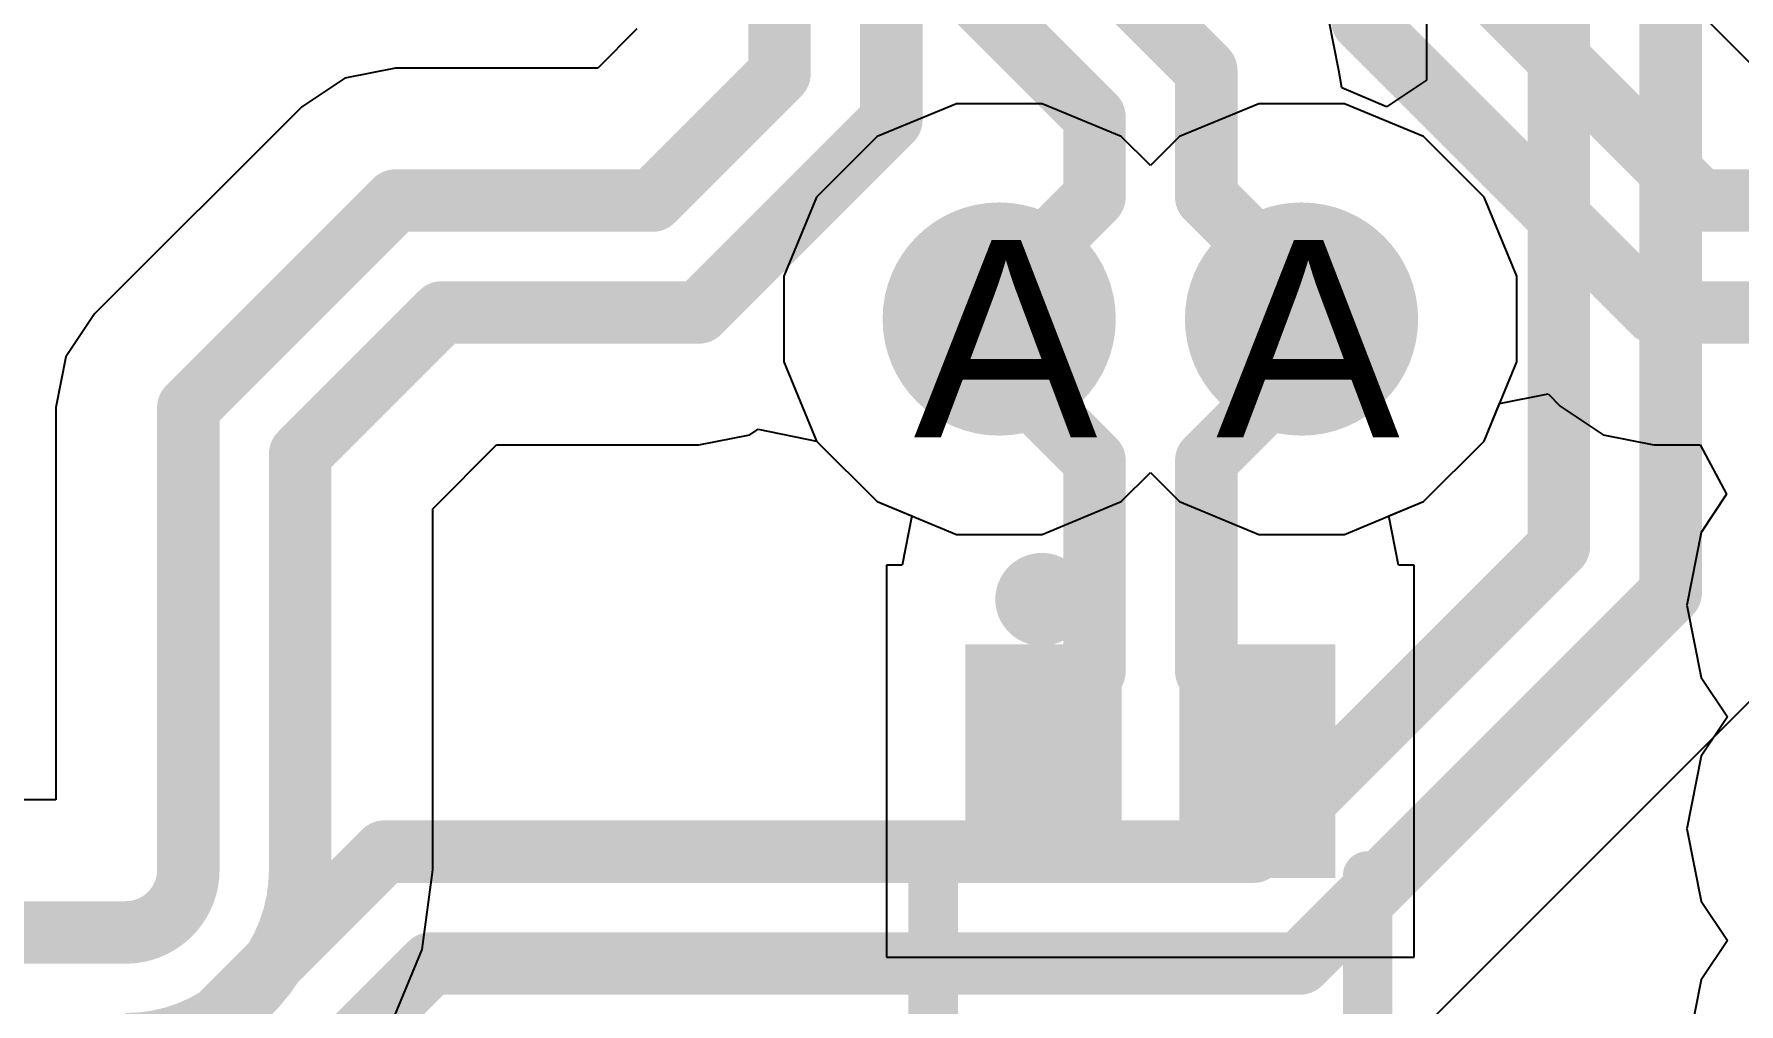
# Model space of a CAD drawing. Header units: inches. Extents: x 0 to 5271, y 0 to 5417.
# Drawn here: x 72.785 to 77.171, y 102.073 to 104.568 of the extents above; entities that cross this region are included whole.
import ezdxf

# ---------------------------------------------------------------- set-up
doc = ezdxf.new("R2010")
doc.units = ezdxf.units.IN
for name, color, linetype in [('Bottom Layer', 5, 'Continuous'), ('Bottom Overlay', 54, 'Continuous'), ('Bottom Paste', 16, 'Continuous'), ('Bottom Solder', 6, 'Continuous'), ('Drill Drawing', 1, 'Continuous'), ('L2_GND1', 16, 'Continuous'), ('L3_SIG1', 76, 'Continuous'), ('L4_PWR', 90, 'Continuous'), ('L5_GND2', 156, 'Continuous'), ('L6_SIG2', 130, 'Continuous'), ('L7_GND3', 216, 'Continuous'), ('Top Layer', 1, 'Continuous'), ('Via Holes', 16, 'Continuous')]:
    doc.layers.add(name, color=color, linetype=linetype)
doc.styles.add('Arial', font='', dxfattribs={"height": 0.2})
doc.styles.get('Arial').set_extended_font_data('Arial')

# ---------------------------------------------------------------- blocks, each defined once
blk = doc.blocks.new('MCZ1210CH900L2_B_21')
at = {"layer": 'Bottom Layer'}
for points in [[(-0.875, 0.425), (-0.375, 0.425), (-0.375, 0.125), (-0.875, 0.125)], [(0.375, 0.425), (0.875, 0.425), (0.875, 0.125), (0.375, 0.125)], [(-0.875, -0.125), (-0.375, -0.125), (-0.375, -0.425), (-0.875, -0.425)], [(0.375, -0.125), (0.875, -0.125), (0.875, -0.425), (0.375, -0.425)]]:
    blk.add_hatch(color=5, dxfattribs=at).paths.add_polyline_path(points)
at = {"layer": 'Bottom Paste'}
for points in [[(-0.875, 0.425), (-0.375, 0.425), (-0.375, 0.125), (-0.875, 0.125)], [(0.375, 0.425), (0.875, 0.425), (0.875, 0.125), (0.375, 0.125)], [(-0.875, -0.125), (-0.375, -0.125), (-0.375, -0.425), (-0.875, -0.425)], [(0.375, -0.125), (0.875, -0.125), (0.875, -0.425), (0.375, -0.425)]]:
    blk.add_hatch(color=16, dxfattribs=at).paths.add_polyline_path(points)
at = {"layer": 'Bottom Solder'}
for points in [[(-0.9258, 0.4758), (-0.3242, 0.4758), (-0.3242, 0.0742), (-0.9258, 0.0742)], [(0.3242, 0.4758), (0.9258, 0.4758), (0.9258, 0.0742), (0.3242, 0.0742)], [(-0.9258, -0.0742), (-0.3242, -0.0742), (-0.3242, -0.4758), (-0.9258, -0.4758)], [(0.3242, -0.0742), (0.9258, -0.0742), (0.9258, -0.4758), (0.3242, -0.4758)]]:
    blk.add_hatch(color=6, dxfattribs=at).paths.add_polyline_path(points)
at = {"layer": 'Bottom Overlay'}
for points in [[(0.3048, 0.5588, 0.127, 0.127, 0), (-0.3302, 0.5588, 0.127, 0.127, 0)], [(0.3048, -0.5588, 0.127, 0.127, 0), (-0.3302, -0.5588, 0.127, 0.127, 0)]]:
    blk.add_lwpolyline(points, format="xyseb", dxfattribs=at)
for points in [[(-0.3619, 0.5588, 0.0635, 0.0635, 1), (-0.2984, 0.5588, 0.0635, 0.0635, 1)], [(0.2731, 0.5588, 0.0635, 0.0635, 1), (0.3366, 0.5588, 0.0635, 0.0635, 1)], [(-1.0019, -0.2794, 0.16, 0.16, 1), (-1.0809, -0.2794, 0.16, 0.16, 1)], [(-1.1209, -0.2794, 0.08, 0.08, 1), (-1.0409, -0.2794, 0.08, 0.08, 1)], [(-1.0419, -0.2794, 0.08, 0.08, 1), (-0.9619, -0.2794, 0.08, 0.08, 1)], [(-0.3619, -0.5588, 0.0635, 0.0635, 1), (-0.2984, -0.5588, 0.0635, 0.0635, 1)], [(0.2731, -0.5588, 0.0635, 0.0635, 1), (0.3366, -0.5588, 0.0635, 0.0635, 1)]]:
    blk.add_lwpolyline(points, format="xyseb", close=True, dxfattribs=at)

msp = doc.modelspace()

# ---------------------------------------------------------------- hatches: boundary and pattern name
at = {"layer": 'Bottom Layer'}
h = msp.add_hatch(color=5, dxfattribs=at)
edge = h.paths.add_edge_path()
edge.add_arc((75.2682, 103.8352), 0.3, 0, 360)
h = msp.add_hatch(color=5, dxfattribs=at)
edge = h.paths.add_edge_path()
edge.add_arc((76.046, 103.8352), 0.3, 0, 360)
at = {"layer": 'L2_GND1'}
h = msp.add_hatch(color=16, dxfattribs=at)
edge = h.paths.add_edge_path()
edge.add_arc((75.2682, 103.8352), 0.3, 0, 360)
h = msp.add_hatch(color=16, dxfattribs=at)
edge = h.paths.add_edge_path()
edge.add_arc((76.046, 103.8352), 0.3, 0, 360)
at = {"layer": 'L3_SIG1'}
h = msp.add_hatch(color=76, dxfattribs=at)
edge = h.paths.add_edge_path()
edge.add_arc((75.2682, 103.8352), 0.3, 0, 360)
h = msp.add_hatch(color=76, dxfattribs=at)
edge = h.paths.add_edge_path()
edge.add_arc((76.046, 103.8352), 0.3, 0, 360)
at = {"layer": 'L4_PWR'}
h = msp.add_hatch(color=90, dxfattribs=at)
edge = h.paths.add_edge_path()
edge.add_arc((75.2682, 103.8352), 0.3, 0, 360)
h = msp.add_hatch(color=90, dxfattribs=at)
edge = h.paths.add_edge_path()
edge.add_arc((76.046, 103.8352), 0.3, 0, 360)
at = {"layer": 'L5_GND2'}
h = msp.add_hatch(color=156, dxfattribs=at)
edge = h.paths.add_edge_path()
edge.add_arc((75.2682, 103.8352), 0.3, 0, 360)
h = msp.add_hatch(color=156, dxfattribs=at)
edge = h.paths.add_edge_path()
edge.add_arc((76.046, 103.8352), 0.3, 0, 360)
at = {"layer": 'L6_SIG2'}
h = msp.add_hatch(color=130, dxfattribs=at)
edge = h.paths.add_edge_path()
edge.add_arc((75.2682, 103.8352), 0.3, 0, 360)
h = msp.add_hatch(color=130, dxfattribs=at)
edge = h.paths.add_edge_path()
edge.add_arc((76.046, 103.8352), 0.3, 0, 360)
at = {"layer": 'L7_GND3'}
h = msp.add_hatch(color=216, dxfattribs=at)
edge = h.paths.add_edge_path()
edge.add_arc((75.2682, 103.8352), 0.3, 0, 360)
h = msp.add_hatch(color=216, dxfattribs=at)
edge = h.paths.add_edge_path()
edge.add_arc((76.046, 103.8352), 0.3, 0, 360)
at = {"layer": 'Top Layer'}
h = msp.add_hatch(color=1, dxfattribs=at)
edge = h.paths.add_edge_path()
edge.add_arc((75.2682, 103.8352), 0.3, 0, 360)
h = msp.add_hatch(color=1, dxfattribs=at)
edge = h.paths.add_edge_path()
edge.add_arc((76.046, 103.8352), 0.3, 0, 360)
at = {"layer": 'Via Holes'}
h = msp.add_hatch(color=7, dxfattribs=at)
edge = h.paths.add_edge_path()
edge.add_arc((75.2682, 103.8352), 0.15, 0, 360)
h = msp.add_hatch(color=7, dxfattribs=at)
edge = h.paths.add_edge_path()
edge.add_arc((76.046, 103.8352), 0.15, 0, 360)

# ---------------------------------------------------------------- linework, layer by layer
at = {"layer": 'Bottom Layer'}
for p, q in [((77.2132, 104.4809), (76.9508, 104.7433)), ((74.3359, 104.5814), (74.2354, 104.4809)), ((73.7149, 104.4809), (73.5844, 104.455)), ((74.2354, 104.4809), (73.7149, 104.4809)), ((73.7149, 104.4809), (73.7149, 104.4809)), ((73.5844, 104.455), (73.4738, 104.3811)), ((73.4738, 104.3811), (72.941, 103.8483)), ((73.4738, 104.3811), (73.4738, 104.3811)), ((72.941, 103.8483), (72.8671, 103.7377)), ((72.8671, 103.7377), (72.8412, 103.6072)), ((76.5556, 103.6178), (76.6802, 103.6426)), ((76.6802, 103.6426), (76.7116, 103.6111)), ((72.8412, 103.6072), (72.8412, 103.6072)), ((72.8412, 103.6072), (72.8412, 102.5981)), ((76.5157, 103.5214), (76.5556, 103.6178)), ((76.7116, 103.6111), (76.7116, 103.6111)), ((76.7116, 103.6111), (76.8223, 103.5372)), ((74.6263, 103.5372), (74.6484, 103.552)), ((74.6484, 103.552), (74.7986, 103.5214)), ((73.8108, 103.3468), (73.9753, 103.5113)), ((73.9753, 103.5113), (74.4958, 103.5113)), ((74.4958, 103.5113), (74.6263, 103.5372)), ((74.4958, 103.5113), (74.4958, 103.5113)), ((74.7986, 103.5214), (74.9544, 103.3655)), ((76.3598, 103.3655), (76.5157, 103.5214)), ((76.8223, 103.5372), (76.9527, 103.5113)), ((76.9527, 103.5113), (76.9527, 103.5113)), ((76.9527, 103.5113), (77.0718, 103.5113)), ((77.0718, 103.5113), (77.1397, 103.3843)), ((77.1397, 103.3843), (77.074, 103.286)), ((73.8108, 102.418), (73.8108, 103.3468)), ((74.9544, 103.3655), (75.0436, 103.3286)), ((76.2706, 103.3286), (76.3598, 103.3655)), ((75.0436, 103.3286), (75.0183, 103.2016)), ((76.2959, 103.2016), (76.2706, 103.3286)), ((77.074, 103.286), (77.0369, 103.0994)), ((75.0183, 103.2016), (74.9781, 103.2016)), ((74.9781, 103.2016), (74.9781, 102.1936)), ((76.3361, 103.2016), (76.2959, 103.2016)), ((76.3361, 102.1936), (76.3361, 103.2016)), ((77.0369, 103.0994), (77.0369, 103.0994)), ((77.0369, 103.0994), (77.0369, 103.0993)), ((77.0369, 103.0993), (77.0369, 103.0993)), ((77.0369, 103.0993), (77.074, 102.9127)), ((77.074, 102.9127), (77.1416, 102.8116)), ((77.1416, 102.8116), (77.074, 102.7104)), ((77.074, 102.7104), (77.0369, 102.5238)), ((72.8412, 102.5981), (72.5888, 102.5981)), ((77.0369, 102.5238), (77.0369, 102.5238)), ((77.0369, 102.5238), (77.0369, 102.5238)), ((77.0369, 102.5238), (77.0369, 102.5238)), ((77.0369, 102.5238), (77.074, 102.3372)), ((73.7841, 102.2136), (73.811, 102.418)), ((73.811, 102.418), (73.8108, 102.418)), ((77.074, 102.3372), (77.1416, 102.236)), ((77.1416, 102.236), (77.074, 102.1349)), ((73.7052, 102.0231), (73.7841, 102.2136)), ((74.9781, 102.1936), (76.3361, 102.1936)), ((77.074, 102.1349), (77.0369, 101.9482))]:
    msp.add_line(p, q, dxfattribs=at)
for points in [[(74.7029, 104.4663, 0.1608, 0.1608, 0), (74.7029, 104.9563, 0.1608, 0.1608, 0)], [(74.9907, 104.3471, 0.1608, 0.1608, 0), (74.9907, 104.9563, 0.1608, 0.1608, 0)], [(76.2029, 104.602, 0.1608, 0.1608, 0), (76.2029, 104.9563, 0.1608, 0.1608, 0)], [(76.4907, 104.7212, 0.1608, 0.1608, 0), (77.0719, 104.14, 0.1608, 0.1608, 0)], [(76.2029, 104.602, 0.1608, 0.1608, 0), (76.9527, 103.8522, 0.1608, 0.1608, 0)], [(74.3766, 104.14, 0.1608, 0.1608, 0), (74.7029, 104.4663, 0.1608, 0.1608, 0)], [(74.4958, 103.8522, 0.1608, 0.1608, 0), (74.9907, 104.3471, 0.1608, 0.1608, 0)], [(73.1821, 103.6072, 0.1608, 0.1608, 0), (73.7149, 104.14, 0.1608, 0.1608, 0)], [(73.7149, 104.14, 0.1608, 0.1608, 0), (74.3766, 104.14, 0.1608, 0.1608, 0)], [(77.0719, 104.14, 0.1608, 0.1608, 0), (77.7076, 104.14, 0.1608, 0.1608, 0)], [(73.4699, 103.488, 0.1608, 0.1608, 0), (73.8341, 103.8522, 0.1608, 0.1608, 0)], [(73.8341, 103.8522, 0.1608, 0.1608, 0), (74.4958, 103.8522, 0.1608, 0.1608, 0)], [(75.2682, 103.7163, 0.1608, 0.1608, 0), (75.2682, 103.8352, 0.1608, 0.1608, 0)], [(76.046, 103.7163, 0.1608, 0.1608, 0), (76.046, 103.8352, 0.1608, 0.1608, 0)], [(76.9527, 103.8522, 0.1608, 0.1608, 0), (77.5884, 103.8522, 0.1608, 0.1608, 0)], [(75.2682, 103.7163, 0.1608, 0.1608, 0), (75.5132, 103.4713, 0.1608, 0.1608, 0)], [(75.801, 103.4713, 0.1608, 0.1608, 0), (76.046, 103.7163, 0.1608, 0.1608, 0)], [(73.1821, 103.2178, 0.1608, 0.1608, 0), (73.1821, 103.6072, 0.1608, 0.1608, 0)], [(73.4699, 103.2178, 0.1608, 0.1608, 0), (73.4699, 103.488, 0.1608, 0.1608, 0)], [(75.5132, 102.9287, 0.1608, 0.1608, 0), (75.5132, 103.4713, 0.1608, 0.1608, 0)], [(75.801, 102.9287, 0.1608, 0.1608, 0), (75.801, 103.4713, 0.1608, 0.1608, 0)], [(73.1821, 102.418, 0.1608, 0.1608, 0), (73.1821, 103.2178, 0.1608, 0.1608, 0)], [(73.4699, 102.418, 0.1608, 0.1608, 0), (73.4699, 103.2178, 0.1608, 0.1608, 0)], [(75.3821, 102.7976, 0.1608, 0.1608, 0), (75.5132, 102.9287, 0.1608, 0.1608, 0)], [(75.801, 102.9287, 0.1608, 0.1608, 0), (75.9321, 102.7976, 0.1608, 0.1608, 0)], [(75.3821, 102.6976, 0.1608, 0.1608, 0), (75.3821, 102.7976, 0.1608, 0.1608, 0)], [(75.9321, 102.6976, 0.1608, 0.1608, 0), (75.9321, 102.7976, 0.1608, 0.1608, 0)], [(73.1821, 102.418, 0.1608, 0.1608, -0.414214), (73.0213, 102.2572, 0.1608, 0.1608, 0)], [(73.4699, 102.418, 0.1608, 0.1608, -0.414214), (73.0213, 101.9694, 0.1608, 0.1608, 0)], [(72.5888, 102.2572, 0.1608, 0.1608, 0), (73.0213, 102.2572, 0.1608, 0.1608, 0)]]:
    msp.add_lwpolyline(points, format="xyseb", dxfattribs=at)
for points in [[(76.1627, 104.602, 0.0804, 0.0804, 1), (76.2431, 104.602, 0.0804, 0.0804, 1)], [(76.1627, 104.602, 0.0804, 0.0804, 1), (76.2431, 104.602, 0.0804, 0.0804, 1)], [(74.6627, 104.4663, 0.0804, 0.0804, 1), (74.7431, 104.4663, 0.0804, 0.0804, 1)], [(74.6627, 104.4663, 0.0804, 0.0804, 1), (74.7431, 104.4663, 0.0804, 0.0804, 1)], [(74.9505, 104.3471, 0.0804, 0.0804, 1), (75.0309, 104.3471, 0.0804, 0.0804, 1)], [(74.9505, 104.3471, 0.0804, 0.0804, 1), (75.0309, 104.3471, 0.0804, 0.0804, 1)], [(73.6747, 104.14, 0.0804, 0.0804, 1), (73.7551, 104.14, 0.0804, 0.0804, 1)], [(73.6747, 104.14, 0.0804, 0.0804, 1), (73.7551, 104.14, 0.0804, 0.0804, 1)], [(74.3364, 104.14, 0.0804, 0.0804, 1), (74.4168, 104.14, 0.0804, 0.0804, 1)], [(74.3364, 104.14, 0.0804, 0.0804, 1), (74.4168, 104.14, 0.0804, 0.0804, 1)], [(77.0317, 104.14, 0.0804, 0.0804, 1), (77.1121, 104.14, 0.0804, 0.0804, 1)], [(77.0317, 104.14, 0.0804, 0.0804, 1), (77.1121, 104.14, 0.0804, 0.0804, 1)], [(73.7939, 103.8522, 0.0804, 0.0804, 1), (73.8743, 103.8522, 0.0804, 0.0804, 1)], [(73.7939, 103.8522, 0.0804, 0.0804, 1), (73.8743, 103.8522, 0.0804, 0.0804, 1)], [(74.4556, 103.8522, 0.0804, 0.0804, 1), (74.536, 103.8522, 0.0804, 0.0804, 1)], [(74.4556, 103.8522, 0.0804, 0.0804, 1), (74.536, 103.8522, 0.0804, 0.0804, 1)], [(75.228, 103.8352, 0.0804, 0.0804, 1), (75.3084, 103.8352, 0.0804, 0.0804, 1)], [(76.0058, 103.8352, 0.0804, 0.0804, 1), (76.0862, 103.8352, 0.0804, 0.0804, 1)], [(76.9125, 103.8522, 0.0804, 0.0804, 1), (76.9929, 103.8522, 0.0804, 0.0804, 1)], [(76.9125, 103.8522, 0.0804, 0.0804, 1), (76.9929, 103.8522, 0.0804, 0.0804, 1)], [(75.228, 103.7163, 0.0804, 0.0804, 1), (75.3084, 103.7163, 0.0804, 0.0804, 1)], [(75.228, 103.7163, 0.0804, 0.0804, 1), (75.3084, 103.7163, 0.0804, 0.0804, 1)], [(76.0058, 103.7163, 0.0804, 0.0804, 1), (76.0862, 103.7163, 0.0804, 0.0804, 1)], [(76.0058, 103.7163, 0.0804, 0.0804, 1), (76.0862, 103.7163, 0.0804, 0.0804, 1)], [(73.1419, 103.6072, 0.0804, 0.0804, 1), (73.2223, 103.6072, 0.0804, 0.0804, 1)], [(73.1419, 103.6072, 0.0804, 0.0804, 1), (73.2223, 103.6072, 0.0804, 0.0804, 1)], [(73.4297, 103.488, 0.0804, 0.0804, 1), (73.5101, 103.488, 0.0804, 0.0804, 1)], [(73.4297, 103.488, 0.0804, 0.0804, 1), (73.5101, 103.488, 0.0804, 0.0804, 1)], [(75.473, 103.4713, 0.0804, 0.0804, 1), (75.5534, 103.4713, 0.0804, 0.0804, 1)], [(75.473, 103.4713, 0.0804, 0.0804, 1), (75.5534, 103.4713, 0.0804, 0.0804, 1)], [(75.7608, 103.4713, 0.0804, 0.0804, 1), (75.8412, 103.4713, 0.0804, 0.0804, 1)], [(75.7608, 103.4713, 0.0804, 0.0804, 1), (75.8412, 103.4713, 0.0804, 0.0804, 1)], [(73.1419, 103.2178, 0.0804, 0.0804, 1), (73.2223, 103.2178, 0.0804, 0.0804, 1)], [(73.1419, 103.2178, 0.0804, 0.0804, 1), (73.2223, 103.2178, 0.0804, 0.0804, 1)], [(73.4297, 103.2178, 0.0804, 0.0804, 1), (73.5101, 103.2178, 0.0804, 0.0804, 1)], [(73.4297, 103.2178, 0.0804, 0.0804, 1), (73.5101, 103.2178, 0.0804, 0.0804, 1)], [(75.473, 102.9287, 0.0804, 0.0804, 1), (75.5534, 102.9287, 0.0804, 0.0804, 1)], [(75.473, 102.9287, 0.0804, 0.0804, 1), (75.5534, 102.9287, 0.0804, 0.0804, 1)], [(75.7608, 102.9287, 0.0804, 0.0804, 1), (75.8412, 102.9287, 0.0804, 0.0804, 1)], [(75.7608, 102.9287, 0.0804, 0.0804, 1), (75.8412, 102.9287, 0.0804, 0.0804, 1)], [(75.3419, 102.7976, 0.0804, 0.0804, 1), (75.4223, 102.7976, 0.0804, 0.0804, 1)], [(75.3419, 102.7976, 0.0804, 0.0804, 1), (75.4223, 102.7976, 0.0804, 0.0804, 1)], [(75.8919, 102.7976, 0.0804, 0.0804, 1), (75.9723, 102.7976, 0.0804, 0.0804, 1)], [(75.8919, 102.7976, 0.0804, 0.0804, 1), (75.9723, 102.7976, 0.0804, 0.0804, 1)], [(75.3419, 102.6976, 0.0804, 0.0804, 1), (75.4223, 102.6976, 0.0804, 0.0804, 1)], [(75.8919, 102.6976, 0.0804, 0.0804, 1), (75.9723, 102.6976, 0.0804, 0.0804, 1)], [(73.1419, 102.418, 0.0804, 0.0804, 1), (73.2223, 102.418, 0.0804, 0.0804, 1)], [(73.1419, 102.418, 0.0804, 0.0804, 1), (73.2223, 102.418, 0.0804, 0.0804, 1)], [(73.4297, 102.418, 0.0804, 0.0804, 1), (73.5101, 102.418, 0.0804, 0.0804, 1)], [(73.4297, 102.418, 0.0804, 0.0804, 1), (73.5101, 102.418, 0.0804, 0.0804, 1)], [(72.9811, 102.2572, 0.0804, 0.0804, 1), (73.0615, 102.2572, 0.0804, 0.0804, 1)], [(72.9811, 102.2572, 0.0804, 0.0804, 1), (73.0615, 102.2572, 0.0804, 0.0804, 1)]]:
    msp.add_lwpolyline(points, format="xyseb", close=True, dxfattribs=at)
at = {"layer": 'L2_GND1'}
for p, q in [((75.158, 104.3892), (74.9544, 104.3049)), ((75.3784, 104.3892), (75.158, 104.3892)), ((75.582, 104.3049), (75.3784, 104.3892)), ((75.9358, 104.3892), (75.7322, 104.3049)), ((76.1562, 104.3892), (75.9358, 104.3892)), ((76.3598, 104.3049), (76.1562, 104.3892)), ((74.9544, 104.3049), (74.7986, 104.149)), ((75.6571, 104.2298), (75.582, 104.3049)), ((75.7322, 104.3049), (75.6571, 104.2298)), ((76.5157, 104.149), (76.3598, 104.3049)), ((74.7986, 104.149), (74.7142, 103.9454)), ((76.6, 103.9454), (76.5157, 104.149)), ((74.7142, 103.9454), (74.7142, 103.725)), ((76.6, 103.725), (76.6, 103.9454)), ((74.7142, 103.725), (74.7986, 103.5214)), ((76.5157, 103.5214), (76.6, 103.725)), ((74.7986, 103.5214), (74.9544, 103.3655)), ((76.3598, 103.3655), (76.5157, 103.5214)), ((75.582, 103.3655), (75.6571, 103.4406)), ((75.6571, 103.4406), (75.7322, 103.3655)), ((74.9544, 103.3655), (75.158, 103.2812)), ((75.3784, 103.2812), (75.582, 103.3655)), ((75.7322, 103.3655), (75.9358, 103.2812)), ((76.1562, 103.2812), (76.3598, 103.3655)), ((75.158, 103.2812), (75.3784, 103.2812)), ((75.9358, 103.2812), (76.1562, 103.2812))]:
    msp.add_line(p, q, dxfattribs=at)
at = {"layer": 'L3_SIG1'}
for p, q in [((75.158, 104.3892), (74.9544, 104.3049)), ((75.3784, 104.3892), (75.158, 104.3892)), ((75.582, 104.3049), (75.3784, 104.3892)), ((75.9358, 104.3892), (75.7322, 104.3049)), ((76.1562, 104.3892), (75.9358, 104.3892)), ((76.3598, 104.3049), (76.1562, 104.3892)), ((74.9544, 104.3049), (74.7986, 104.149)), ((75.6571, 104.2298), (75.582, 104.3049)), ((75.7322, 104.3049), (75.6571, 104.2298)), ((76.5157, 104.149), (76.3598, 104.3049)), ((74.7986, 104.149), (74.7142, 103.9454)), ((76.6, 103.9454), (76.5157, 104.149)), ((74.7142, 103.9454), (74.7142, 103.725)), ((76.6, 103.725), (76.6, 103.9454)), ((74.7142, 103.725), (74.7986, 103.5214)), ((76.5157, 103.5214), (76.6, 103.725)), ((74.7986, 103.5214), (74.9544, 103.3655)), ((76.3598, 103.3655), (76.5157, 103.5214)), ((75.582, 103.3655), (75.6571, 103.4406)), ((75.6571, 103.4406), (75.7322, 103.3655)), ((74.9544, 103.3655), (75.158, 103.2812)), ((75.3784, 103.2812), (75.582, 103.3655)), ((75.7322, 103.3655), (75.9358, 103.2812)), ((76.1562, 103.2812), (76.3598, 103.3655)), ((75.158, 103.2812), (75.3784, 103.2812)), ((75.9358, 103.2812), (76.1562, 103.2812))]:
    msp.add_line(p, q, dxfattribs=at)
at = {"layer": 'L4_PWR'}
for p, q in [((75.158, 104.3892), (74.9544, 104.3049)), ((75.3784, 104.3892), (75.158, 104.3892)), ((75.582, 104.3049), (75.3784, 104.3892)), ((75.9358, 104.3892), (75.7322, 104.3049)), ((76.1562, 104.3892), (75.9358, 104.3892)), ((76.3598, 104.3049), (76.1562, 104.3892)), ((74.9544, 104.3049), (74.7986, 104.149)), ((75.6571, 104.2298), (75.582, 104.3049)), ((75.7322, 104.3049), (75.6571, 104.2298)), ((76.5157, 104.149), (76.3598, 104.3049)), ((74.7986, 104.149), (74.7142, 103.9454)), ((76.6, 103.9454), (76.5157, 104.149)), ((74.7142, 103.9454), (74.7142, 103.725)), ((76.6, 103.725), (76.6, 103.9454)), ((74.7142, 103.725), (74.7986, 103.5214)), ((76.5157, 103.5214), (76.6, 103.725)), ((74.7986, 103.5214), (74.9544, 103.3655)), ((76.3598, 103.3655), (76.5157, 103.5214)), ((75.582, 103.3655), (75.6571, 103.4406)), ((75.6571, 103.4406), (75.7322, 103.3655)), ((74.9544, 103.3655), (75.158, 103.2812)), ((75.3784, 103.2812), (75.582, 103.3655)), ((75.7322, 103.3655), (75.9358, 103.2812)), ((76.1562, 103.2812), (76.3598, 103.3655)), ((75.158, 103.2812), (75.3784, 103.2812)), ((75.9358, 103.2812), (76.1562, 103.2812))]:
    msp.add_line(p, q, dxfattribs=at)
at = {"layer": 'L5_GND2'}
for p, q in [((75.158, 104.3892), (74.9544, 104.3049)), ((75.3784, 104.3892), (75.158, 104.3892)), ((75.582, 104.3049), (75.3784, 104.3892)), ((75.9358, 104.3892), (75.7322, 104.3049)), ((76.1562, 104.3892), (75.9358, 104.3892)), ((76.3598, 104.3049), (76.1562, 104.3892)), ((74.9544, 104.3049), (74.7986, 104.149)), ((75.6571, 104.2298), (75.582, 104.3049)), ((75.7322, 104.3049), (75.6571, 104.2298)), ((76.5157, 104.149), (76.3598, 104.3049)), ((74.7986, 104.149), (74.7142, 103.9454)), ((76.6, 103.9454), (76.5157, 104.149)), ((74.7142, 103.9454), (74.7142, 103.725)), ((76.6, 103.725), (76.6, 103.9454)), ((74.7142, 103.725), (74.7986, 103.5214)), ((76.5157, 103.5214), (76.6, 103.725)), ((74.7986, 103.5214), (74.9544, 103.3655)), ((76.3598, 103.3655), (76.5157, 103.5214)), ((75.582, 103.3655), (75.6571, 103.4406)), ((75.6571, 103.4406), (75.7322, 103.3655)), ((74.9544, 103.3655), (75.158, 103.2812)), ((75.3784, 103.2812), (75.582, 103.3655)), ((75.7322, 103.3655), (75.9358, 103.2812)), ((76.1562, 103.2812), (76.3598, 103.3655)), ((75.158, 103.2812), (75.3784, 103.2812)), ((75.9358, 103.2812), (76.1562, 103.2812))]:
    msp.add_line(p, q, dxfattribs=at)
at = {"layer": 'L6_SIG2'}
for p, q in [((75.158, 104.3892), (74.9544, 104.3049)), ((75.3784, 104.3892), (75.158, 104.3892)), ((75.582, 104.3049), (75.3784, 104.3892)), ((75.9358, 104.3892), (75.7322, 104.3049)), ((76.1562, 104.3892), (75.9358, 104.3892)), ((76.3598, 104.3049), (76.1562, 104.3892)), ((74.9544, 104.3049), (74.7986, 104.149)), ((75.6571, 104.2298), (75.582, 104.3049)), ((75.7322, 104.3049), (75.6571, 104.2298)), ((76.5157, 104.149), (76.3598, 104.3049)), ((74.7986, 104.149), (74.7142, 103.9454)), ((76.6, 103.9454), (76.5157, 104.149)), ((74.7142, 103.9454), (74.7142, 103.725)), ((76.6, 103.725), (76.6, 103.9454)), ((74.7142, 103.725), (74.7986, 103.5214)), ((76.5157, 103.5214), (76.6, 103.725)), ((74.7986, 103.5214), (74.9544, 103.3655)), ((76.3598, 103.3655), (76.5157, 103.5214)), ((75.582, 103.3655), (75.6571, 103.4406)), ((75.6571, 103.4406), (75.7322, 103.3655)), ((74.9544, 103.3655), (75.158, 103.2812)), ((75.3784, 103.2812), (75.582, 103.3655)), ((75.7322, 103.3655), (75.9358, 103.2812)), ((76.1562, 103.2812), (76.3598, 103.3655)), ((75.158, 103.2812), (75.3784, 103.2812)), ((75.9358, 103.2812), (76.1562, 103.2812))]:
    msp.add_line(p, q, dxfattribs=at)
at = {"layer": 'L7_GND3'}
for p, q in [((75.158, 104.3892), (74.9544, 104.3049)), ((75.3784, 104.3892), (75.158, 104.3892)), ((75.582, 104.3049), (75.3784, 104.3892)), ((75.9358, 104.3892), (75.7322, 104.3049)), ((76.1562, 104.3892), (75.9358, 104.3892)), ((76.3598, 104.3049), (76.1562, 104.3892)), ((74.9544, 104.3049), (74.7986, 104.149)), ((75.6571, 104.2298), (75.582, 104.3049)), ((75.7322, 104.3049), (75.6571, 104.2298)), ((76.5157, 104.149), (76.3598, 104.3049)), ((74.7986, 104.149), (74.7142, 103.9454)), ((76.6, 103.9454), (76.5157, 104.149)), ((74.7142, 103.9454), (74.7142, 103.725)), ((76.6, 103.725), (76.6, 103.9454)), ((74.7142, 103.725), (74.7986, 103.5214)), ((76.5157, 103.5214), (76.6, 103.725)), ((74.7986, 103.5214), (74.9544, 103.3655)), ((76.3598, 103.3655), (76.5157, 103.5214)), ((75.582, 103.3655), (75.6571, 103.4406)), ((75.6571, 103.4406), (75.7322, 103.3655)), ((74.9544, 103.3655), (75.158, 103.2812)), ((75.3784, 103.2812), (75.582, 103.3655)), ((75.7322, 103.3655), (75.9358, 103.2812)), ((76.1562, 103.2812), (76.3598, 103.3655)), ((75.158, 103.2812), (75.3784, 103.2812)), ((75.9358, 103.2812), (76.1562, 103.2812))]:
    msp.add_line(p, q, dxfattribs=at)
at = {"layer": 'Top Layer'}
for p, q in [((76.3671, 106.6428), (76.3671, 104.4496)), ((76.1419, 104.4747), (76.116, 104.6052)), ((76.1494, 104.43), (76.1419, 104.4747)), ((76.2642, 104.3812), (76.1494, 104.43)), ((76.3671, 104.4496), (76.2642, 104.3812)), ((76.2831, 101.9361), (77.2369, 102.8899))]:
    msp.add_line(p, q, dxfattribs=at)
for points in [[(76.9958, 103.131, 0.1608, 0.1608, 0), (76.9958, 106.9032, 0.1608, 0.1608, 0)], [(76.708, 103.2502, 0.1608, 0.1608, 0), (76.708, 106.784, 0.1608, 0.1608, 0)], [(75.1388, 105.1369, 0.1608, 0.1608, 0), (75.801, 104.4747, 0.1608, 0.1608, 0)], [(75.0196, 104.8491, 0.1608, 0.1608, 0), (75.5132, 104.3555, 0.1608, 0.1608, 0)], [(75.801, 104.149, 0.1608, 0.1608, 0), (75.801, 104.4747, 0.1608, 0.1608, 0)], [(75.5132, 104.149, 0.1608, 0.1608, 0), (75.5132, 104.3555, 0.1608, 0.1608, 0)], [(75.2682, 103.904, 0.1608, 0.1608, 0), (75.5132, 104.149, 0.1608, 0.1608, 0)], [(75.801, 104.149, 0.1608, 0.1608, 0), (76.046, 103.904, 0.1608, 0.1608, 0)], [(75.2682, 103.8352, 0.1608, 0.1608, 0), (75.2682, 103.904, 0.1608, 0.1608, 0)], [(76.046, 103.8352, 0.1608, 0.1608, 0), (76.046, 103.904, 0.1608, 0.1608, 0)], [(75.9228, 102.465, 0.1608, 0.1608, 0), (76.708, 103.2502, 0.1608, 0.1608, 0)], [(76.042, 102.1772, 0.1608, 0.1608, 0), (76.9958, 103.131, 0.1608, 0.1608, 0)], [(69.6038, 98.3826, 0.1608, 0.1608, 0), (73.6862, 102.465, 0.1608, 0.1608, 0)], [(73.6862, 102.465, 0.1608, 0.1608, 0), (75.9228, 102.465, 0.1608, 0.1608, 0)], [(69.723, 98.0948, 0.1608, 0.1608, 0), (73.8054, 102.1772, 0.1608, 0.1608, 0)], [(73.8054, 102.1772, 0.1608, 0.1608, 0), (76.042, 102.1772, 0.1608, 0.1608, 0)]]:
    msp.add_lwpolyline(points, format="xyseb", dxfattribs=at)
for points in [[(75.7608, 104.4747, 0.0804, 0.0804, 1), (75.8412, 104.4747, 0.0804, 0.0804, 1)], [(75.7608, 104.4747, 0.0804, 0.0804, 1), (75.8412, 104.4747, 0.0804, 0.0804, 1)], [(75.473, 104.3555, 0.0804, 0.0804, 1), (75.5534, 104.3555, 0.0804, 0.0804, 1)], [(75.473, 104.3555, 0.0804, 0.0804, 1), (75.5534, 104.3555, 0.0804, 0.0804, 1)], [(75.473, 104.149, 0.0804, 0.0804, 1), (75.5534, 104.149, 0.0804, 0.0804, 1)], [(75.473, 104.149, 0.0804, 0.0804, 1), (75.5534, 104.149, 0.0804, 0.0804, 1)], [(75.7608, 104.149, 0.0804, 0.0804, 1), (75.8412, 104.149, 0.0804, 0.0804, 1)], [(75.7608, 104.149, 0.0804, 0.0804, 1), (75.8412, 104.149, 0.0804, 0.0804, 1)], [(75.228, 103.904, 0.0804, 0.0804, 1), (75.3084, 103.904, 0.0804, 0.0804, 1)], [(75.228, 103.904, 0.0804, 0.0804, 1), (75.3084, 103.904, 0.0804, 0.0804, 1)], [(76.0058, 103.904, 0.0804, 0.0804, 1), (76.0862, 103.904, 0.0804, 0.0804, 1)], [(76.0058, 103.904, 0.0804, 0.0804, 1), (76.0862, 103.904, 0.0804, 0.0804, 1)], [(75.228, 103.8352, 0.0804, 0.0804, 1), (75.3084, 103.8352, 0.0804, 0.0804, 1)], [(76.0058, 103.8352, 0.0804, 0.0804, 1), (76.0862, 103.8352, 0.0804, 0.0804, 1)], [(76.6678, 103.2502, 0.0804, 0.0804, 1), (76.7482, 103.2502, 0.0804, 0.0804, 1)], [(76.6678, 103.2502, 0.0804, 0.0804, 1), (76.7482, 103.2502, 0.0804, 0.0804, 1)], [(76.9556, 103.131, 0.0804, 0.0804, 1), (77.036, 103.131, 0.0804, 0.0804, 1)], [(76.9556, 103.131, 0.0804, 0.0804, 1), (77.036, 103.131, 0.0804, 0.0804, 1)], [(73.646, 102.465, 0.0804, 0.0804, 1), (73.7264, 102.465, 0.0804, 0.0804, 1)], [(73.646, 102.465, 0.0804, 0.0804, 1), (73.7264, 102.465, 0.0804, 0.0804, 1)], [(75.8826, 102.465, 0.0804, 0.0804, 1), (75.963, 102.465, 0.0804, 0.0804, 1)], [(75.8826, 102.465, 0.0804, 0.0804, 1), (75.963, 102.465, 0.0804, 0.0804, 1)], [(73.7652, 102.1772, 0.0804, 0.0804, 1), (73.8456, 102.1772, 0.0804, 0.0804, 1)], [(73.7652, 102.1772, 0.0804, 0.0804, 1), (73.8456, 102.1772, 0.0804, 0.0804, 1)], [(76.0018, 102.1772, 0.0804, 0.0804, 1), (76.0822, 102.1772, 0.0804, 0.0804, 1)], [(76.0018, 102.1772, 0.0804, 0.0804, 1), (76.0822, 102.1772, 0.0804, 0.0804, 1)]]:
    msp.add_lwpolyline(points, format="xyseb", close=True, dxfattribs=at)

# ---------------------------------------------------------------- block references
at = {"rotation": 270}
msp.add_blockref('MCZ1210CH900L2_B_21', (75.6571, 102.0726), dxfattribs=at)

# ---------------------------------------------------------------- texts
at = {"layer": 'Drill Drawing', "style": 'Arial'}
for p in [(75.0481, 103.5305), (75.8259, 103.5305)]:
    msp.add_text('A', height=0.508, dxfattribs=at).set_placement(p)

doc.saveas('drawing.dxf')
